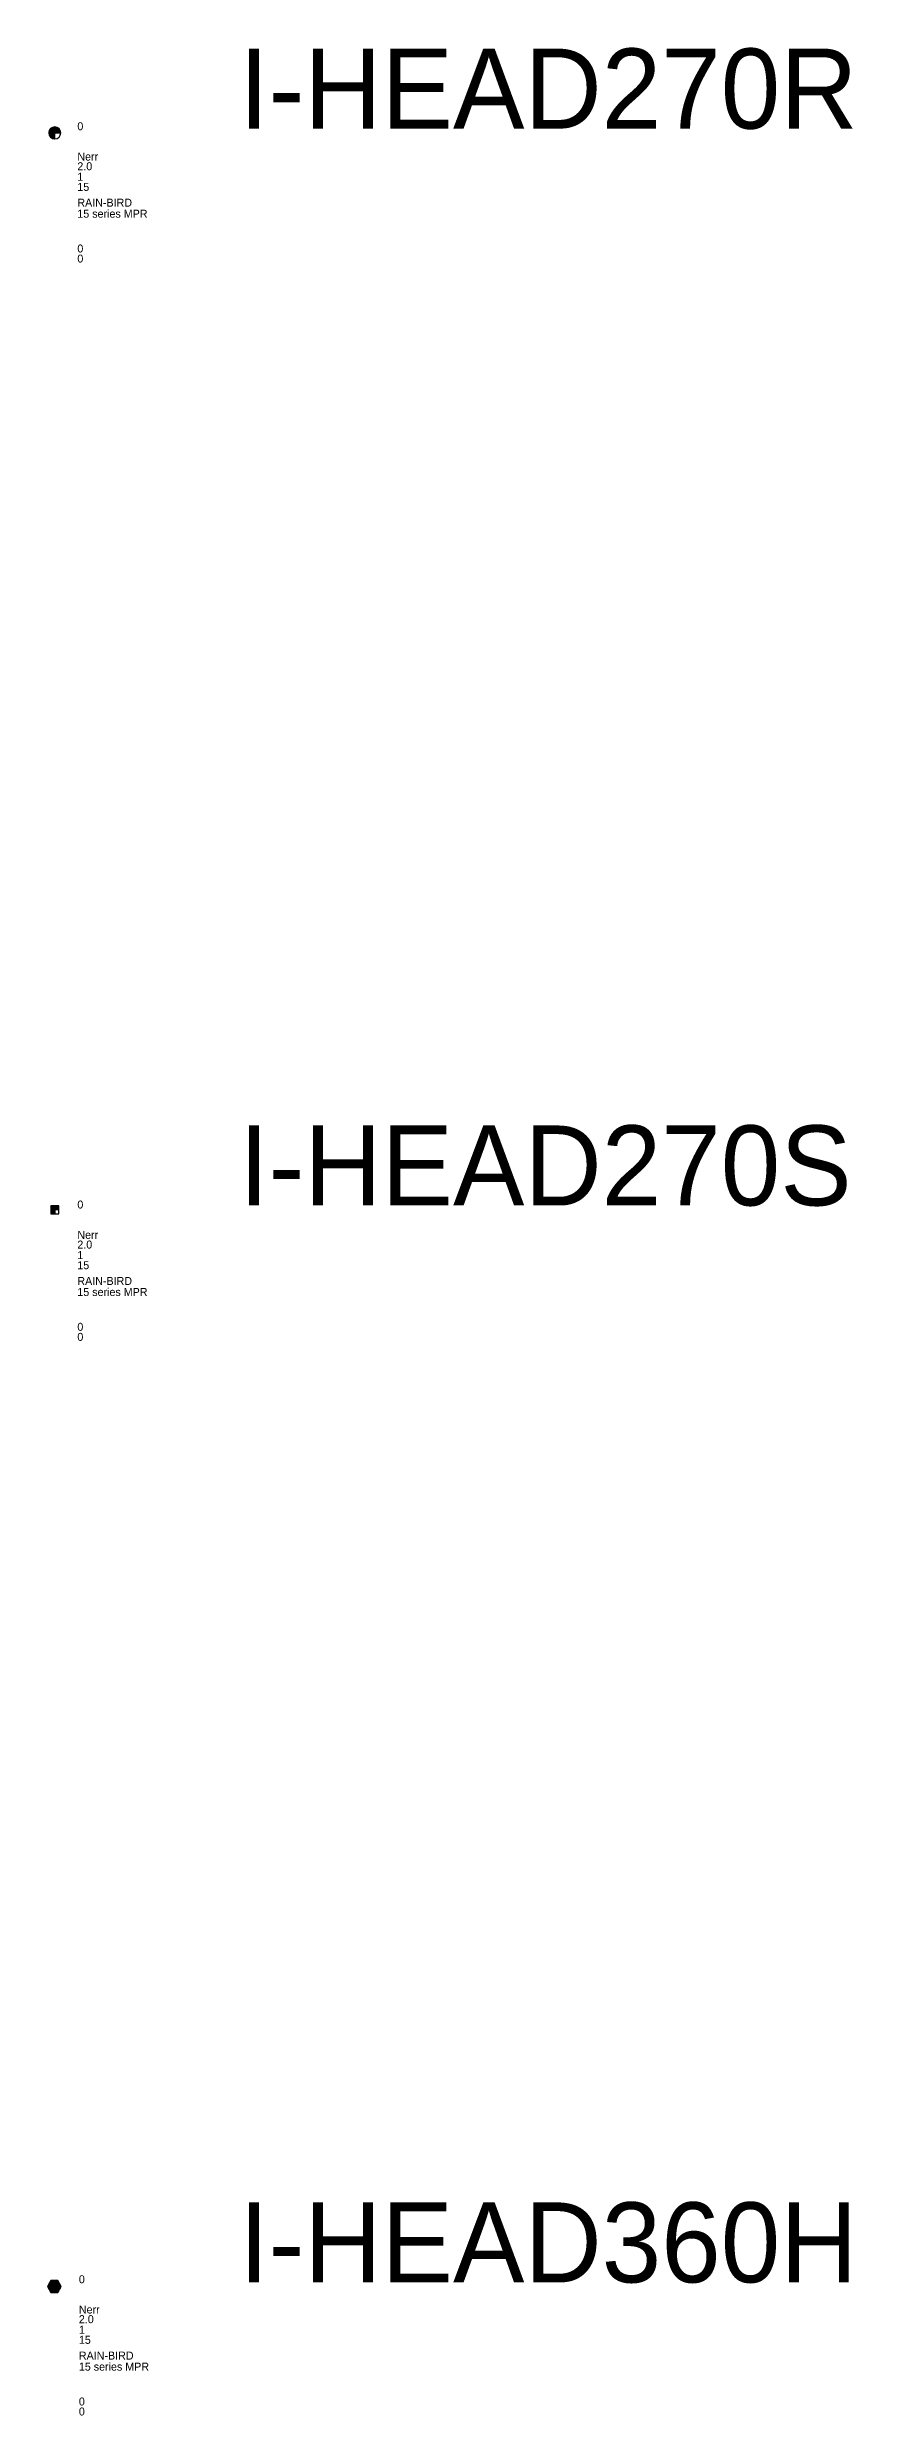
# Model space of a CAD drawing. Extents: x -141445 to -141321, y 26410 to 27069.
# Drawn here: x -141408.01 to -141397.95, y 26662.43 to 26692.03 of the extents above; entities that cross this region are included whole.
import ezdxf

# ---------------------------------------------------------------- set-up
doc = ezdxf.new("R2010")
doc.units = 0
doc.header["$MEASUREMENT"] = 0
doc.layers.get('0').update_dxf_attribs({"linetype": 'CONTINUOUS'})
for name, color, linetype in [('$I-ATT-TEXTDAT', 81, 'CONTINUOUS'), ('$I-ATT-TEXTVIS', 3, 'CONTINUOUS'), ('PEN00', 3, 'CONTINUOUS'), ('PEN000-S', 11, 'CONTINUOUS')]:
    doc.layers.add(name, color=color, linetype=linetype)

# ---------------------------------------------------------------- blocks, each defined once
blk = doc.blocks.new('*X15')
at = {"color": 0}
for p, q in [((10313.58, -15678.16), (10314.09, -15677.65)), ((10313.59, -15678.24), (10314.17, -15677.66)), ((10313.59, -15678.07), (10314, -15677.66)), ((10313.61, -15678.31), (10314.24, -15677.68)), ((10313.63, -15678.37), (10314.31, -15677.7)), ((10313.63, -15677.94), (10313.87, -15677.7)), ((10313.67, -15678.43), (10314.36, -15677.74)), ((10313.71, -15678.48), (10314.41, -15677.77)), ((10313.75, -15678.52), (10314.08, -15678.19)), ((10313.8, -15678.56), (10314.08, -15678.28)), ((10313.85, -15678.6), (10314.08, -15678.37)), ((10313.92, -15678.62), (10314.08, -15678.46)), ((10313.99, -15678.64), (10314.08, -15678.55)), ((10314.07, -15678.65), (10314.08, -15678.63)), ((10314.12, -15678.15), (10314.45, -15677.82)), ((10314.21, -15678.15), (10314.49, -15677.87)), ((10314.3, -15678.15), (10314.53, -15677.92)), ((10314.39, -15678.15), (10314.55, -15677.99)), ((10314.48, -15678.15), (10314.57, -15678.05)), ((10314.57, -15678.15), (10314.58, -15678.13))]:
    blk.add_line(p, q, dxfattribs=at)
blk = doc.blocks.new('I-HEAD270R')
at = {"layer": 'PEN00'}
for p, q in [((0, 0), (0.075, 0)), ((0, -0.075), (0, 0))]:
    blk.add_line(p, q, dxfattribs=at)
for start, end in [(0, 270), (270, 0)]:
    blk.add_arc((0, 0), 0.075, start, end, dxfattribs=at)
at = {"layer": 'PEN000-S', "xscale": 0.15, "yscale": 0.15, "zscale": 0.15}
blk.add_blockref('*X15', (-1547.112, 2351.722), dxfattribs=at)
at = {"layer": '$I-ATT-TEXTDAT'}
for tag, p in [('ID', (0.282, -0.346)), ('SIZE', (0.282, -0.598)), ('GPM', (0.282, -0.467)), ('RADIUS', (0.282, -0.725)), ('MAKE', (0.282, -0.922)), ('MODEL', (0.282, -1.06)), ('DAT1', (0.282, -1.495)), ('DAT2', (0.282, -1.621))]:
    blk.add_attdef(tag, p, '', height=0.1, dxfattribs=at)
at = {"layer": '$I-ATT-TEXTVIS'}
blk.add_attdef('SEQFLOW', (0.282, 0.033), '', height=0.1, dxfattribs=at)
blk = doc.blocks.new('*X38')
at = {"color": 0}
for p, q in [((10319.82, -15678.64), (10320.73, -15677.73)), ((10319.82, -15678.55), (10320.64, -15677.73)), ((10319.82, -15678.47), (10320.55, -15677.73)), ((10319.82, -15678.38), (10320.46, -15677.73)), ((10319.82, -15678.29), (10320.38, -15677.73)), ((10319.82, -15678.2), (10320.29, -15677.73)), ((10319.82, -15678.11), (10320.2, -15677.73)), ((10319.82, -15678.02), (10320.11, -15677.73)), ((10319.82, -15677.94), (10320.02, -15677.73)), ((10319.82, -15677.85), (10319.93, -15677.73)), ((10319.82, -15677.76), (10319.85, -15677.73)), ((10319.82, -15678.73), (10320.32, -15678.23)), ((10319.91, -15678.73), (10320.32, -15678.32)), ((10320, -15678.73), (10320.32, -15678.41)), ((10320.08, -15678.73), (10320.32, -15678.5)), ((10320.17, -15678.73), (10320.32, -15678.58)), ((10320.26, -15678.73), (10320.32, -15678.67)), ((10320.32, -15678.23), (10320.82, -15677.73)), ((10320.41, -15678.23), (10320.82, -15677.82)), ((10320.5, -15678.23), (10320.82, -15677.91)), ((10320.58, -15678.23), (10320.82, -15678)), ((10320.67, -15678.23), (10320.82, -15678.08)), ((10320.76, -15678.23), (10320.82, -15678.17))]:
    blk.add_line(p, q, dxfattribs=at)
blk = doc.blocks.new('I-HEAD270S')
at = {"layer": 'PEN00'}
for p, q in [((0.05, 0.05), (-0.05, 0.05)), ((-0.05, 0.05), (-0.05, -0.05)), ((0.05, 0), (0, 0)), ((0, 0), (0, -0.05)), ((0.05, 0), (0.05, 0.05)), ((-0.05, -0.05), (0, -0.05)), ((0, -0.05), (0.05, -0.05)), ((0.05, -0.05), (0.05, 0))]:
    blk.add_line(p, q, dxfattribs=at)
at = {"layer": 'PEN000-S', "xscale": 0.1, "yscale": 0.1, "zscale": 0.1}
blk.add_blockref('*X38', (-1032.032, 1567.823), dxfattribs=at)
at = {"layer": '$I-ATT-TEXTDAT'}
for tag, p in [('ID', (0.282, -0.364)), ('SIZE', (0.282, -0.616)), ('GPM', (0.282, -0.485)), ('RADIUS', (0.282, -0.743)), ('MAKE', (0.282, -0.94)), ('MODEL', (0.282, -1.078)), ('DAT1', (0.282, -1.513)), ('DAT2', (0.282, -1.639))]:
    blk.add_attdef(tag, p, '', height=0.1, dxfattribs=at)
at = {"layer": '$I-ATT-TEXTVIS'}
blk.add_attdef('SEQFLOW', (0.282, 0.015), '', height=0.1, dxfattribs=at)
blk = doc.blocks.new('*X23')
at = {"color": 0}
for p, q in [((10312.09, -15675.59), (10312.63, -15675.05)), ((10312.11, -15675.48), (10312.54, -15675.05)), ((10312.12, -15675.64), (10312.72, -15675.05)), ((10312.15, -15675.7), (10312.8, -15675.05)), ((10312.19, -15675.76), (10312.89, -15675.05)), ((10312.22, -15675.81), (10312.95, -15675.08)), ((10312.23, -15675.27), (10312.45, -15675.05)), ((10312.25, -15675.87), (10312.98, -15675.14)), ((10312.28, -15675.92), (10313.02, -15675.19)), ((10312.32, -15675.98), (10313.05, -15675.25)), ((10312.35, -15675.06), (10312.36, -15675.05)), ((10312.35, -15676.04), (10313.08, -15675.3)), ((10312.42, -15676.05), (10313.11, -15675.36)), ((10312.51, -15676.05), (10313.15, -15675.42)), ((10312.6, -15676.05), (10313.18, -15675.47)), ((10312.69, -15676.05), (10313.21, -15675.53)), ((10312.78, -15676.05), (10313.15, -15675.68)), ((10312.87, -15676.05), (10313.03, -15675.89))]:
    blk.add_line(p, q, dxfattribs=at)
blk = doc.blocks.new('I-HEAD360H')
at = {"layer": 'PEN00'}
for p, q in [((-0.049, 0.076), (-0.093, 0.001)), ((-0.093, 0.001), (-0.049, -0.074)), ((0.037, 0.076), (-0.049, 0.076)), ((0.081, 0.001), (0.037, 0.076)), ((0.037, -0.074), (0.081, 0.001)), ((-0.049, -0.074), (0.037, -0.074))]:
    blk.add_line(p, q, dxfattribs=at)
at = {"layer": 'PEN000-S', "xscale": 0.15, "yscale": 0.15, "zscale": 0.15}
blk.add_blockref('*X23', (-1546.903, 2351.334), dxfattribs=at)
at = {"layer": '$I-ATT-TEXTDAT'}
for tag, p in [('ID', (0.301, -0.335)), ('SIZE', (0.301, -0.588)), ('GPM', (0.301, -0.456)), ('RADIUS', (0.301, -0.714)), ('MAKE', (0.301, -0.911)), ('MODEL', (0.301, -1.049)), ('DAT1', (0.301, -1.485)), ('DAT2', (0.301, -1.61))]:
    blk.add_attdef(tag, p, '', height=0.1, dxfattribs=at)
at = {"layer": '$I-ATT-TEXTVIS'}
blk.add_attdef('SEQFLOW', (0.301, 0.043), '', height=0.1, dxfattribs=at)

msp = doc.modelspace()

# ---------------------------------------------------------------- block references
for name, p in [('I-HEAD270R', (-141407.921, 26690.959)), ('I-HEAD270S', (-141407.921, 26677.499)), ('I-HEAD360H', (-141407.921, 26664.038))]:
    msp.add_blockref(name, p).add_auto_attribs({'SEQFLOW': '0', 'ID': 'Nerr', 'GPM': '2.0', 'SIZE': '1', 'RADIUS': '15', 'MAKE': 'RAIN-BIRD', 'MODEL': '15 series MPR', 'DAT1': '0', 'DAT2': '0'})

# ---------------------------------------------------------------- texts
for s, p in [('I-HEAD270R', (-141405.619, 26691.013)), ('I-HEAD270S', (-141405.619, 26677.553)), ('I-HEAD360H', (-141405.619, 26664.092))]:
    msp.add_text(s, height=1).set_placement(p)

doc.saveas('drawing.dxf')
